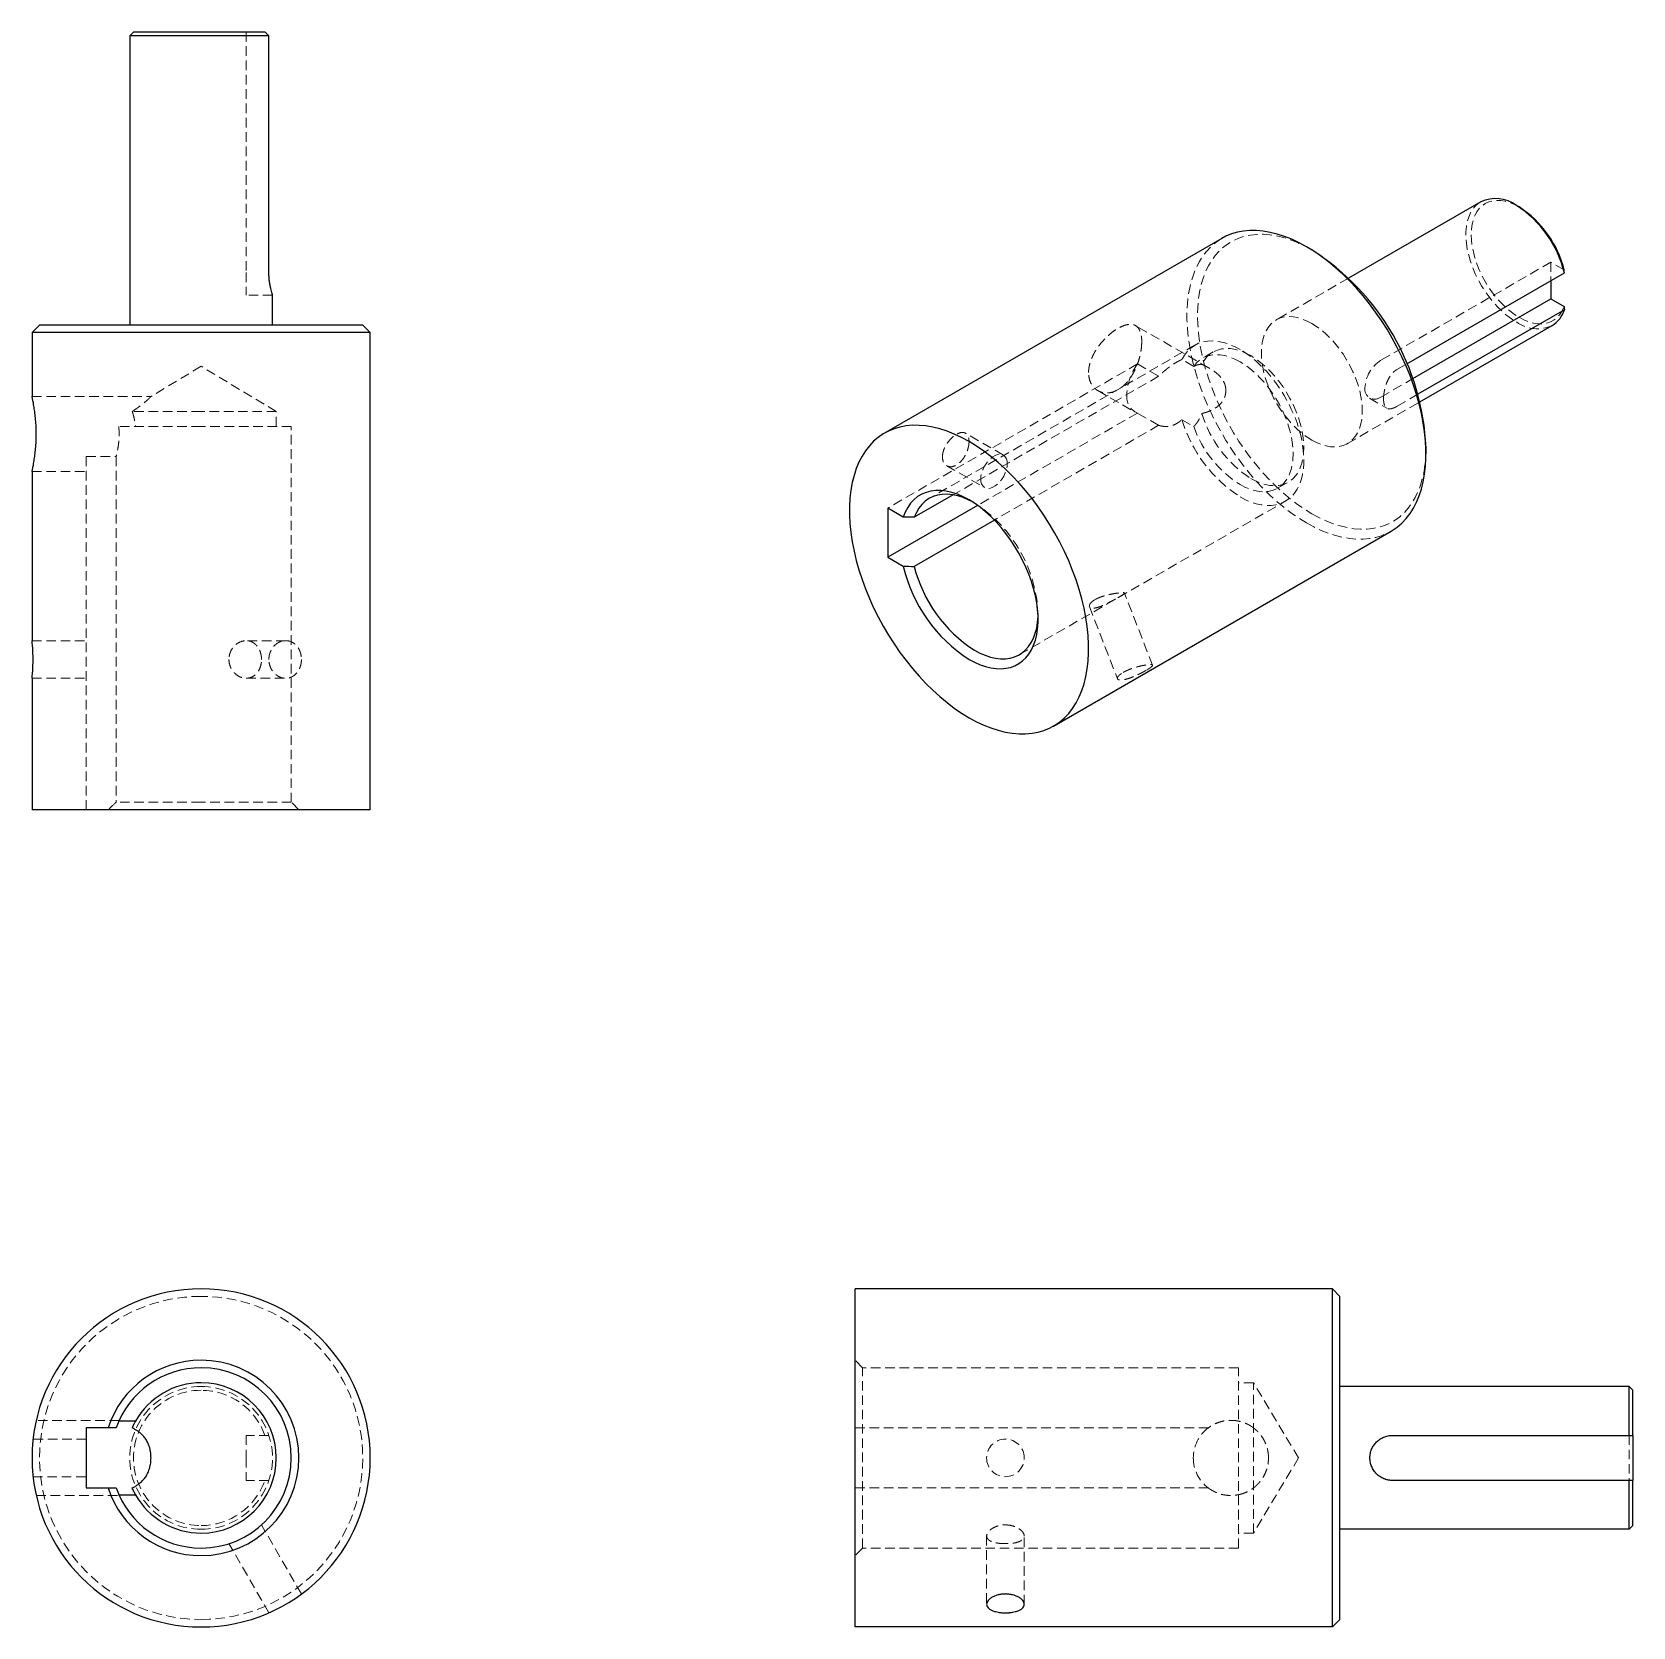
# Model space of a CAD drawing. Header units: millimetres. Extents: x 314 to 527, y 191 to 403.
import ezdxf

# ---------------------------------------------------------------- set-up
doc = ezdxf.new("R2010")
doc.units = ezdxf.units.MM
doc.linetypes.add('HIDDEN', pattern=[1.905, 1.27, -0.635])

msp = doc.modelspace()

# ---------------------------------------------------------------- linework, layer by layer
at = {"color": 7, "linetype": 'Continuous', "lineweight": 25}
for p, q in [((327.12, 403.13), (326.62, 402.63)), ((326.62, 402.63), (326.62, 364.13)), ((336.12, 402.63), (326.62, 402.63)), ((336.12, 403.13), (327.12, 403.13)), ((344.6, 403.13), (336.12, 403.13)), ((345.13, 402.63), (336.12, 402.63)), ((345.13, 371.13), (345.13, 402.63)), ((506.37, 380.53), (488.79, 370.38)), ((511.48, 379.85), (511.12, 380.06)), ((471.94, 375.66), (427.04, 349.74)), ((483.9, 374.14), (483.19, 374.55)), ((496.56, 358.99), (517.5, 371.07)), ((515.72, 370.04), (515.72, 367.61)), ((345.62, 364.13), (345.62, 368.13)), ((497.35, 357), (515.72, 367.61)), ((515.72, 367.61), (517.48, 366.59)), ((517.5, 366.17), (498.02, 354.93)), ((314.62, 364.13), (313.62, 363.13)), ((313.62, 363.13), (313.62, 354.63)), ((336.12, 363.13), (313.62, 363.13)), ((336.12, 364.13), (314.62, 364.13)), ((357.62, 364.13), (336.12, 364.13)), ((358.62, 363.13), (336.12, 363.13)), ((358.62, 363.13), (357.62, 364.13)), ((358.62, 299.63), (358.62, 363.13)), ((498.29, 353.92), (515.87, 364.07)), ((499.1, 346.99), (499.1, 347.81)), ((313.62, 344.63), (313.62, 322.13)), ((436.17, 341.53), (431, 338.55)), ((439.42, 340.13), (427.47, 333.23)), ((427.47, 339.77), (427.47, 333.23)), ((429.54, 338.57), (427.47, 339.77)), ((441.67, 338.18), (431, 332.02)), ((449.54, 310.77), (494.44, 336.69)), ((427.47, 333.23), (429.54, 332.04)), ((313.62, 317.13), (313.62, 299.63)), ((336.12, 299.63), (313.62, 299.63)), ((358.62, 299.63), (336.12, 299.63)), ((423.13, 190.87), (423.13, 235.87)), ((486.63, 235.87), (423.13, 235.87)), ((486.63, 190.87), (486.63, 235.87)), ((487.63, 234.87), (486.63, 235.87)), ((487.63, 191.87), (487.63, 234.87)), ((526.13, 222.87), (487.63, 222.87)), ((526.13, 216.37), (526.13, 222.87)), ((526.63, 222.37), (526.13, 222.87)), ((526.63, 216.37), (526.63, 222.37)), ((320.82, 217.37), (320.82, 209.37)), ((323.75, 217.37), (320.82, 217.37)), ((325.16, 218.27), (325.21, 218.36)), ((327.4, 218.27), (325.16, 218.27)), ((494.63, 216.37), (526.13, 216.37)), ((526.63, 216.37), (526.63, 210.37)), ((320.82, 209.37), (323.75, 209.37)), ((526.13, 210.37), (494.63, 210.37)), ((526.13, 203.87), (526.13, 210.37)), ((526.63, 204.37), (526.63, 210.37)), ((325.16, 208.47), (327.4, 208.47)), ((325.21, 208.38), (325.16, 208.47)), ((526.13, 203.87), (487.63, 203.87)), ((526.63, 204.37), (526.13, 203.87)), ((487.63, 191.87), (486.63, 190.87)), ((486.63, 190.87), (423.13, 190.87))]:
    msp.add_line(p, q, dxfattribs=at)
at = {"color": 7, "linetype": 'HIDDEN', "lineweight": 18}
for p, q in [((342.12, 403.13), (342.12, 371.13)), ((342.12, 371.13), (342.12, 368.13)), ((515.72, 372.5), (493.09, 359.44)), ((515.72, 372.5), (515.72, 370.04)), ((517.48, 371.49), (515.72, 372.5)), ((488.79, 370.38), (479.15, 364.81)), ((345.62, 368.13), (342.12, 368.13)), ((470.2, 358.43), (460.43, 364.07)), ((468.35, 361.47), (433, 341.06)), ((470.77, 360.55), (469.35, 359.73)), ((336.12, 358.64), (329.45, 354.63)), ((346.12, 352.63), (336.12, 358.64)), ((460.7, 358.95), (427.47, 339.77)), ((460.7, 358.95), (463.52, 357.32)), ((468.19, 358.63), (466.61, 359.55)), ((495.22, 358.21), (496.56, 358.99)), ((463.52, 357.32), (436.17, 341.53)), ((493.09, 354.54), (497.35, 357)), ((313.62, 354.63), (329.45, 354.63)), ((455.43, 355.41), (460.33, 352.58)), ((488.65, 348.36), (498.29, 353.92)), ((491.59, 354.39), (493.9, 353.06)), ((498.02, 354.93), (495.22, 353.31)), ((336.12, 352.63), (326.95, 352.63)), ((346.12, 352.63), (336.12, 352.63)), ((346.12, 350.63), (346.12, 352.63)), ((460.7, 352.42), (439.42, 340.13)), ((463.52, 350.79), (460.7, 352.42)), ((466.61, 351.54), (468.19, 350.63)), ((336.12, 350.63), (325.16, 350.63)), ((348.12, 350.63), (336.12, 350.63)), ((348.12, 300.63), (348.12, 350.63)), ((442.86, 346.83), (437.82, 349.74)), ((463.52, 350.79), (441.67, 338.18)), ((320.82, 346.63), (324.8, 346.63)), ((320.82, 346.63), (320.82, 299.63)), ((324.8, 346.63), (324.8, 300.63)), ((435.32, 345.41), (440.36, 342.5)), ((313.62, 344.63), (320.82, 344.63)), ((479.35, 342.41), (480.77, 343.23)), ((439, 340.46), (438.29, 340.87)), ((439, 340.46), (438.65, 340.65)), ((445, 320.27), (480.35, 340.68)), ((462.7, 318.86), (458.97, 328.47)), ((454.31, 326.66), (458.04, 317.06)), ((447.48, 324.95), (447.48, 325.76)), ((313.62, 322.13), (320.82, 322.13)), ((347.37, 322.13), (342.12, 322.13)), ((313.62, 317.13), (320.82, 317.13)), ((342.12, 317.13), (347.37, 317.13)), ((336.12, 300.63), (324.8, 300.63)), ((348.12, 300.63), (336.12, 300.63)), ((349.12, 299.63), (348.12, 300.63)), ((424.13, 225.37), (423.13, 226.37)), ((424.13, 201.37), (424.13, 225.37)), ((474.13, 225.37), (424.13, 225.37)), ((474.13, 201.37), (474.13, 225.37)), ((476.13, 223.37), (474.13, 223.37)), ((476.13, 203.37), (476.13, 223.37)), ((482.14, 213.37), (476.13, 223.37)), ((325.21, 218.37), (314.18, 218.37)), ((470.13, 217.37), (424.13, 217.37)), ((470.1, 217.34), (470.15, 217.38)), ((476.1, 217.39), (476.18, 217.33)), ((320.82, 215.87), (313.76, 215.87)), ((345.13, 216.37), (342.12, 216.37)), ((342.12, 216.37), (342.12, 213.37)), ((526.13, 216.37), (526.13, 210.37)), ((342.12, 213.37), (342.12, 210.37)), ((482.14, 213.37), (476.13, 203.37)), ((313.76, 210.87), (320.82, 210.87)), ((345.13, 210.37), (342.12, 210.37)), ((470.13, 209.37), (424.13, 209.37)), ((470.17, 209.35), (470.11, 209.39)), ((476.25, 209.46), (476.11, 209.36)), ((314.18, 208.37), (325.21, 208.37)), ((474.36, 208.55), (474.11, 208.47)), ((349.46, 195.26), (344.15, 204.46)), ((440.63, 202.98), (440.63, 193.88)), ((445.63, 193.88), (445.63, 202.98)), ((476.13, 203.37), (474.13, 203.37)), ((345.13, 192.76), (339.82, 201.96)), ((424.13, 201.37), (423.13, 200.37)), ((474.13, 201.37), (424.13, 201.37))]:
    msp.add_line(p, q, dxfattribs=at)
at = {"color": 7, "linetype": 'HIDDEN', "lineweight": 18, "flags": 128}
for points in [[(506.37, 380.53), (506.04, 380.31), (505.65, 379.96), (505.3, 379.54), (505.01, 379.05), (504.77, 378.5), (504.59, 377.9), (504.47, 377.24), (504.41, 376.54), (504.41, 375.8), (504.47, 375.03), (504.59, 374.24), (504.77, 373.43), (505.01, 372.6), (505.3, 371.78), (505.65, 370.96), (506.04, 370.15), (506.49, 369.36), (506.97, 368.6), (507.49, 367.87), (508.04, 367.18), (508.62, 366.54), (509.23, 365.95), (509.85, 365.42), (510.48, 364.95), (511.12, 364.54)], [(511.48, 379.85), (510.85, 380.18), (510.23, 380.43), (509.63, 380.6), (509.04, 380.7), (508.48, 380.72), (507.94, 380.66), (507.44, 380.52), (506.98, 380.3), (506.56, 380.01), (506.18, 379.64), (505.86, 379.21), (505.6, 378.71), (505.39, 378.15), (505.23, 377.54), (505.14, 376.88), (505.11, 376.18), (505.14, 375.44), (505.23, 374.67), (505.39, 373.89), (505.6, 373.09), (505.86, 372.28), (506.18, 371.48), (506.56, 370.68), (506.98, 369.91), (507.44, 369.15), (507.94, 368.43), (508.48, 367.75), (509.04, 367.12), (509.63, 366.54), (510.23, 366.01), (510.85, 365.55), (511.48, 365.16)], [(471.94, 375.66), (471.77, 375.56), (471.11, 375.1), (470.49, 374.58), (469.93, 373.98), (469.41, 373.32), (468.95, 372.59), (468.54, 371.8), (468.19, 370.94), (467.89, 370.04), (467.65, 369.08), (467.47, 368.07), (467.35, 367.02), (467.29, 365.92), (467.29, 364.79), (467.35, 363.63), (467.47, 362.43), (467.65, 361.22), (467.89, 359.98), (468.19, 358.73), (468.54, 357.47), (468.95, 356.21), (469.41, 354.94), (469.93, 353.68), (470.49, 352.43), (471.11, 351.2), (471.77, 349.98), (472.47, 348.79), (473.22, 347.62), (474, 346.49), (474.82, 345.39), (475.66, 344.33), (476.54, 343.32), (477.44, 342.36), (478.37, 341.45), (479.31, 340.6), (480.27, 339.8), (481.24, 339.07), (482.21, 338.4), (483.19, 337.8)], [(483.9, 374.14), (482.94, 374.66), (481.99, 375.1), (481.05, 375.47), (480.12, 375.77), (479.2, 375.99), (478.3, 376.14), (477.42, 376.21), (476.57, 376.2), (475.75, 376.11), (474.96, 375.95), (474.21, 375.71), (473.49, 375.39), (472.82, 375), (472.18, 374.54), (471.6, 374), (471.06, 373.4), (470.58, 372.73), (470.14, 372), (469.76, 371.21), (469.44, 370.36), (469.17, 369.45), (468.96, 368.49), (468.82, 367.49), (468.73, 366.45), (468.7, 365.36), (468.73, 364.24), (468.82, 363.09), (468.96, 361.92), (469.17, 360.72), (469.44, 359.51), (469.76, 358.28), (470.14, 357.05), (470.58, 355.82), (471.06, 354.59), (471.6, 353.37), (472.18, 352.16), (472.82, 350.96), (473.49, 349.79), (474.21, 348.65), (474.96, 347.54), (475.75, 346.46), (476.57, 345.43), (477.42, 344.44), (478.3, 343.49), (479.2, 342.6), (480.12, 341.76), (481.05, 340.98), (481.99, 340.27), (482.94, 339.61), (483.9, 339.03)], [(511.48, 365.16), (512.13, 364.82), (512.77, 364.56), (513.4, 364.39), (514.01, 364.3), (514.6, 364.3), (515.15, 364.38), (515.66, 364.55), (516.13, 364.81), (516.55, 365.14), (516.92, 365.55), (517.23, 366.04), (517.48, 366.59)], [(483.9, 364.34), (483.26, 364.67), (482.63, 364.93), (482.01, 365.12), (481.4, 365.23), (480.82, 365.26), (480.27, 365.21), (479.75, 365.08), (479.26, 364.87), (478.82, 364.59), (478.43, 364.24), (478.08, 363.82), (477.79, 363.33), (477.55, 362.79), (477.37, 362.18), (477.25, 361.53), (477.19, 360.83), (477.19, 360.09), (477.25, 359.32), (477.37, 358.52), (477.55, 357.71), (477.79, 356.89), (478.08, 356.06), (478.43, 355.24), (478.82, 354.43), (479.26, 353.65), (479.75, 352.88), (480.27, 352.15), (480.82, 351.47), (481.4, 350.82), (482.01, 350.23), (482.63, 349.7), (483.26, 349.23), (483.9, 348.83)], [(483.9, 348.83), (484.54, 348.49), (485.17, 348.23), (485.79, 348.05), (486.39, 347.94), (486.98, 347.91), (487.53, 347.96), (488.05, 348.09), (488.53, 348.29), (488.97, 348.57), (489.37, 348.93), (489.72, 349.35), (490.01, 349.83), (490.25, 350.38), (490.43, 350.99), (490.55, 351.64), (490.61, 352.34), (490.61, 353.08), (490.55, 353.85), (490.43, 354.64), (490.25, 355.46), (490.01, 356.28), (489.72, 357.1), (489.37, 357.92), (488.97, 358.73), (488.53, 359.52), (488.05, 360.28), (487.53, 361.01), (486.98, 361.7), (486.39, 362.34), (485.79, 362.93), (485.17, 363.47), (484.54, 363.94), (483.9, 364.34)], [(474.35, 360.87), (473.6, 361.27), (472.86, 361.58), (472.13, 361.81), (471.41, 361.96), (470.72, 362.03), (470.06, 362), (469.43, 361.9), (468.83, 361.7), (468.29, 361.43), (467.79, 361.07), (467.34, 360.64), (466.94, 360.13), (466.61, 359.55)], [(474.35, 359.24), (473.67, 359.59), (473, 359.87), (472.34, 360.06), (471.7, 360.17), (471.08, 360.2), (470.49, 360.14), (469.94, 360), (469.43, 359.78), (468.96, 359.47), (468.55, 359.09), (468.19, 358.63)], [(475.77, 360.06), (475.08, 360.41), (474.41, 360.69), (473.75, 360.88), (473.1, 360.99), (472.48, 361.02), (471.89, 360.96), (471.34, 360.81), (470.83, 360.59), (470.36, 360.28), (469.95, 359.89), (469.59, 359.43), (469.29, 358.9)], [(474.35, 341.27), (475.07, 340.89), (475.79, 340.59), (476.49, 340.36), (477.18, 340.2), (477.85, 340.13), (478.49, 340.13), (479.1, 340.21), (479.68, 340.37), (480.22, 340.61), (480.72, 340.92), (481.17, 341.31), (481.58, 341.76), (481.93, 342.29), (482.23, 342.87), (482.47, 343.52), (482.65, 344.22), (482.77, 344.97), (482.83, 345.76), (482.83, 346.6), (482.77, 347.46), (482.65, 348.35), (482.47, 349.26), (482.23, 350.18), (481.93, 351.11), (481.58, 352.04), (481.17, 352.96), (480.72, 353.87), (480.22, 354.76), (479.68, 355.62), (479.1, 356.45), (478.49, 357.24), (477.85, 357.98), (477.18, 358.68), (476.49, 359.32), (475.79, 359.9), (475.07, 360.42), (474.35, 360.87)], [(475.77, 343.72), (476.42, 343.38), (477.07, 343.11), (477.7, 342.92), (478.32, 342.8), (478.92, 342.76), (479.49, 342.8), (480.03, 342.91), (480.53, 343.11), (480.99, 343.37), (481.41, 343.71), (481.78, 344.12), (482.1, 344.6), (482.36, 345.13), (482.57, 345.73), (482.72, 346.38), (482.81, 347.07), (482.84, 347.81), (482.81, 348.58), (482.72, 349.38), (482.57, 350.2), (482.36, 351.03), (482.1, 351.88), (481.78, 352.72), (481.41, 353.55), (480.99, 354.37), (480.53, 355.17), (480.03, 355.95), (479.49, 356.68), (478.92, 357.38), (478.32, 358.03), (477.7, 358.63), (477.07, 359.17), (476.42, 359.64), (475.77, 360.06)], [(474.35, 342.91), (475, 342.57), (475.65, 342.3), (476.29, 342.1), (476.91, 341.98), (477.5, 341.94), (478.07, 341.98), (478.61, 342.1), (479.12, 342.29), (479.58, 342.56), (479.99, 342.89), (480.36, 343.3), (480.68, 343.78), (480.95, 344.32), (481.15, 344.91), (481.3, 345.56), (481.39, 346.26), (481.42, 346.99), (481.39, 347.76), (481.3, 348.56), (481.15, 349.38), (480.95, 350.22), (480.68, 351.06), (480.36, 351.9), (479.99, 352.74), (479.58, 353.56), (479.12, 354.36), (478.61, 355.13), (478.07, 355.87), (477.5, 356.56), (476.91, 357.21), (476.29, 357.81), (475.65, 358.35), (475, 358.83), (474.35, 359.24)], [(483.9, 339.03), (484.85, 338.51), (485.8, 338.07), (486.75, 337.69), (487.68, 337.4), (488.6, 337.18), (489.49, 337.03), (490.37, 336.96), (491.22, 336.97), (492.04, 337.06), (492.83, 337.22), (493.59, 337.46), (494.3, 337.78), (494.98, 338.17), (495.61, 338.63), (496.2, 339.16), (496.73, 339.77), (497.22, 340.44), (497.65, 341.17), (498.03, 341.96), (498.36, 342.81), (498.62, 343.72), (498.83, 344.67), (498.98, 345.68), (499.07, 346.72), (499.1, 347.81)], [(443.38, 345.68), (443.35, 346.04), (443.26, 346.35), (443.12, 346.61), (442.92, 346.79), (442.68, 346.91), (442.4, 346.95), (442.1, 346.91), (441.78, 346.79), (441.45, 346.6), (441.13, 346.35), (440.83, 346.04), (440.55, 345.68), (440.31, 345.29), (440.11, 344.87), (439.96, 344.45), (439.88, 344.04), (439.85, 343.64)], [(439.85, 343.64), (439.88, 343.29), (439.96, 342.98), (440.11, 342.72), (440.31, 342.54), (440.55, 342.42), (440.83, 342.38), (441.13, 342.42), (441.45, 342.54), (441.78, 342.73), (442.1, 342.98), (442.4, 343.29), (442.68, 343.65), (442.92, 344.04), (443.12, 344.46), (443.26, 344.88), (443.35, 345.29), (443.38, 345.68)], [(483.19, 337.8), (484.17, 337.27), (485.15, 336.81), (486.11, 336.43), (487.07, 336.12), (488.01, 335.88), (488.94, 335.73), (489.84, 335.65), (490.72, 335.64), (491.57, 335.72), (492.38, 335.87), (493.17, 336.1), (493.91, 336.41), (494.44, 336.69)]]:
    msp.add_lwpolyline(points, dxfattribs=at)
at = {"color": 7, "linetype": 'Continuous', "lineweight": 25, "flags": 128}
for points in [[(483.19, 374.55), (482.21, 375.08), (481.24, 375.54), (480.27, 375.92), (479.31, 376.23), (478.37, 376.47), (477.44, 376.63), (476.54, 376.71), (475.66, 376.71), (474.82, 376.63), (474, 376.48), (473.22, 376.25), (472.47, 375.94), (471.94, 375.66)], [(494.44, 336.69), (494.61, 336.79), (495.27, 337.25), (495.89, 337.77), (496.45, 338.37), (496.97, 339.04), (497.43, 339.76), (497.84, 340.56), (498.2, 341.41), (498.49, 342.31), (498.73, 343.27), (498.91, 344.28), (499.03, 345.34), (499.09, 346.43), (499.09, 347.56), (499.03, 348.73), (498.91, 349.92), (498.73, 351.13), (498.49, 352.37), (498.2, 353.62), (497.84, 354.88), (497.43, 356.14), (496.97, 357.41), (496.45, 358.67), (495.89, 359.92), (495.27, 361.15), (494.61, 362.37), (493.91, 363.57), (493.17, 364.73), (492.38, 365.86), (491.57, 366.96), (490.72, 368.02), (489.84, 369.03), (488.94, 369.99), (488.01, 370.9), (487.07, 371.75), (486.11, 372.55), (485.15, 373.28), (484.17, 373.95), (483.19, 374.55)], [(438.29, 348.63), (437.31, 349.16), (436.33, 349.62), (435.37, 350), (434.41, 350.31), (433.47, 350.55), (432.54, 350.7), (431.64, 350.78), (430.76, 350.79), (429.91, 350.71), (429.1, 350.56), (428.32, 350.33), (427.57, 350.02), (426.87, 349.64), (426.21, 349.18), (425.59, 348.66), (425.03, 348.06), (424.51, 347.4), (424.05, 346.67), (423.64, 345.87), (423.28, 345.02), (422.99, 344.12), (422.75, 343.16), (422.57, 342.15), (422.45, 341.1), (422.39, 340), (422.39, 338.87), (422.45, 337.71), (422.57, 336.51), (422.75, 335.3), (422.99, 334.06), (423.28, 332.81), (423.64, 331.55), (424.05, 330.29), (424.51, 329.02), (425.03, 327.76), (425.59, 326.51), (426.21, 325.28), (426.87, 324.06), (427.57, 322.87), (428.32, 321.7), (429.1, 320.57), (429.91, 319.47), (430.76, 318.41), (431.64, 317.4), (432.54, 316.44), (433.47, 315.53), (434.41, 314.68), (435.37, 313.88), (436.33, 313.15), (437.31, 312.48), (438.29, 311.88)], [(438.29, 311.88), (439.27, 311.35), (440.24, 310.89), (441.21, 310.51), (442.17, 310.2), (443.11, 309.96), (444.04, 309.81), (444.94, 309.73), (445.82, 309.72), (446.67, 309.8), (447.48, 309.95), (448.26, 310.18), (449.01, 310.49), (449.71, 310.87), (450.37, 311.33), (450.99, 311.85), (451.55, 312.45), (452.07, 313.11), (452.53, 313.84), (452.94, 314.64), (453.3, 315.49), (453.59, 316.39), (453.83, 317.35), (454.01, 318.36), (454.13, 319.41), (454.19, 320.51), (454.19, 321.64), (454.13, 322.8), (454.01, 324), (453.83, 325.21), (453.59, 326.45), (453.3, 327.7), (452.94, 328.96), (452.53, 330.22), (452.07, 331.49), (451.55, 332.75), (450.99, 334), (450.37, 335.23), (449.71, 336.45), (449.01, 337.64), (448.26, 338.81), (447.48, 339.94), (446.67, 341.04), (445.82, 342.1), (444.94, 343.11), (444.04, 344.07), (443.11, 344.98), (442.17, 345.83), (441.21, 346.63), (440.24, 347.36), (439.27, 348.03), (438.29, 348.63)], [(438.29, 340.87), (437.52, 341.28), (436.75, 341.61), (436, 341.86), (435.26, 342.03), (434.55, 342.11), (433.86, 342.11), (433.2, 342.03), (432.57, 341.87), (431.99, 341.62), (431.45, 341.3), (430.96, 340.89), (430.52, 340.42), (430.14, 339.87), (429.81, 339.25), (429.54, 338.57)], [(438.65, 340.65), (438.25, 340.85), (437.51, 341.17), (436.78, 341.4), (436.07, 341.55), (435.39, 341.61), (434.73, 341.6), (434.1, 341.49), (433.51, 341.3), (432.96, 341.03), (432.46, 340.68), (432.01, 340.26), (431.61, 339.76), (431.28, 339.18), (431, 338.55)], [(438.29, 319.64), (439.03, 319.25), (439.76, 318.93), (440.49, 318.68), (441.2, 318.51), (441.89, 318.41), (442.56, 318.39), (443.2, 318.45), (443.81, 318.58), (444.39, 318.79), (444.92, 319.07), (445.41, 319.43), (445.85, 319.86), (446.25, 320.35), (446.59, 320.91), (446.88, 321.53), (447.12, 322.2), (447.3, 322.93), (447.41, 323.71), (447.47, 324.53), (447.47, 325.38), (447.41, 326.27), (447.3, 327.18), (447.12, 328.11), (446.88, 329.06), (446.59, 330.01), (446.25, 330.97), (445.85, 331.92), (445.41, 332.86), (444.92, 333.78), (444.39, 334.68), (443.81, 335.55), (443.2, 336.39), (442.56, 337.19), (441.89, 337.94), (441.2, 338.64), (440.49, 339.29), (439.76, 339.88), (439.03, 340.41), (438.29, 340.87)], [(439, 320.86), (439.72, 320.48), (440.43, 320.18), (441.13, 319.95), (441.82, 319.79), (442.49, 319.72), (443.13, 319.72), (443.75, 319.8), (444.33, 319.96), (444.87, 320.2), (445.37, 320.51), (445.82, 320.9), (446.22, 321.35), (446.57, 321.88), (446.87, 322.46), (447.11, 323.11), (447.29, 323.81), (447.41, 324.56), (447.47, 325.35), (447.47, 325.37)]]:
    msp.add_lwpolyline(points, dxfattribs=at)
at = {"color": 7, "linetype": 'Continuous', "lineweight": 25}
for centre, radius, start, end in [((508.35, 376.28), 4.68, 53.7088, 114.9807), ((503.09, 367.6), 14.82, 13.5225, 57.1676), ((503.83, 368.03), 14.08, 14.2145, 57.1004), ((466.14, 346.33), 32.99, 2.5633, 57.4367), ((513.89, 367.29), 3.78, 301.6997, 342.819), ((449.25, 336.65), 20.24, 193.1834, 237.22), ((449.14, 336.59), 18.71, 194.1458, 237.1691), ((336.12, 213.37), 22.5, 90, 270), ((336.12, 213.37), 22.5, 270, 90), ((336.12, 213.37), 13, 90, 162.0798), ((336.12, 213.37), 13, 270, 90), ((336.12, 213.37), 12, 90, 160.5288), ((336.12, 213.37), 12, 270, 90), ((336.12, 213.37), 10, 90, 150.6661), ((336.12, 213.37), 10, 270, 90), ((336.12, 213.37), 13, 197.9202, 270), ((336.12, 213.37), 12, 199.4712, 270), ((336.12, 213.37), 10, 209.3339, 270)]:
    msp.add_arc(centre, radius, start, end, dxfattribs=at)
at = {"color": 7, "linetype": 'HIDDEN', "lineweight": 18}
for centre, radius, start, end in [((513.89, 368.31), 4.68, 233.6519, 295.0377), ((466.78, 354.56), 7.5, 144.149, 177.6386), ((495.56, 355.57), 4.59, 122.4764, 177.5236), ((492.27, 355.57), 1.31, 171.3147, 308.6746), ((461.58, 354.56), 2.31, 172.3261, 247.6685), ((484.41, 356.92), 18.59, 196.7885, 237.2615), ((484.2, 356.8), 15.56, 196.568, 237.1749), ((482.53, 355.75), 15.23, 199.6585, 237.5284), ((429.19, 325.02), 18.29, 1.0775, 57.5714), ((336.12, 213.37), 21.5, 90, 270), ((336.12, 213.37), 21.5, 270, 90), ((336.12, 213.37), 9.5, 90, 270), ((336.12, 213.37), 9, 90, 270), ((336.12, 213.37), 9.5, 270, 90), ((336.12, 213.37), 9, 19.4712, 90), ((473.13, 213.37), 5, 126.8699, 180), ((443.13, 213.37), 2.5, 0, 180), ((443.13, 213.37), 2.5, 180, 0), ((473.13, 213.37), 5, 180, 233.1301), ((336.12, 213.37), 9, 270, 340.5288)]:
    msp.add_arc(centre, radius, start, end, dxfattribs=at)
at = {"color": 7, "linetype": 'Continuous', "lineweight": 25}
for points in [[(345.13, 402.63), (344.96, 402.8), (344.78, 402.96), (344.6, 403.13)], [(517.5, 371.07), (517.49, 371.21), (517.48, 371.35), (517.48, 371.49)], [(517.48, 366.59), (517.48, 366.45), (517.49, 366.31), (517.5, 366.17)], [(431, 338.55), (430.51, 338.56), (430.03, 338.56), (429.54, 338.57)], [(429.54, 332.04), (430.03, 332.03), (430.51, 332.02), (431, 332.02)], [(324.8, 217.37), (324.45, 217.37), (324.1, 217.37), (323.75, 217.37)], [(526.13, 216.37), (526.3, 216.37), (526.47, 216.37), (526.63, 216.37)], [(323.75, 209.37), (324.1, 209.37), (324.45, 209.37), (324.8, 209.37)], [(526.63, 210.37), (526.47, 210.37), (526.3, 210.37), (526.13, 210.37)]]:
    msp.add_open_spline(points, degree=3, dxfattribs=at)
for points, knots in [([(345.62, 368.13), (345.62, 368.13), (345.62, 368.13), (345.61, 368.14), (345.61, 368.16), (345.6, 368.2), (345.58, 368.26), (345.54, 368.39), (345.47, 368.62), (345.38, 369), (345.28, 369.45), (345.21, 369.88), (345.17, 370.25), (345.15, 370.54), (345.13, 370.83), (345.13, 371.03), (345.13, 371.13)], [0, 0, 0, 0, 0.03134, 0.062624, 0.093929, 0.125332, 0.187616, 0.25009, 0.375021, 0.500091, 0.624541, 0.749656, 0.812044, 0.874128, 0.937099, 1, 1, 1, 1]), ([(313.62, 344.63), (313.62, 344.63), (313.62, 344.63), (313.62, 344.65), (313.63, 344.67), (313.63, 344.7), (313.64, 344.74), (313.65, 344.79), (313.67, 344.86), (313.68, 344.93), (313.71, 345.04), (313.74, 345.21), (313.79, 345.45), (313.84, 345.74), (313.91, 346.18), (314.01, 346.83), (314.1, 347.71), (314.17, 348.65), (314.19, 349.63), (314.17, 350.6), (314.1, 351.55), (314.01, 352.43), (313.91, 353.08), (313.84, 353.51), (313.79, 353.81), (313.74, 354.05), (313.7, 354.24), (313.67, 354.39), (313.65, 354.5), (313.63, 354.58), (313.62, 354.62), (313.62, 354.63), (313.62, 354.63)], [0, 0, 0, 0, 0.01322, 0.026604, 0.040155, 0.053872, 0.067757, 0.081812, 0.096037, 0.110432, 0.125, 0.154825, 0.187662, 0.214047, 0.25001, 0.312618, 0.374908, 0.439226, 0.499878, 0.560512, 0.624797, 0.687097, 0.749654, 0.785778, 0.812192, 0.844891, 0.874597, 0.900786, 0.926415, 0.951489, 0.976015, 1, 1, 1, 1]), ([(313.62, 317.13), (313.62, 317.13), (313.62, 317.13), (313.62, 317.15), (313.62, 317.17), (313.63, 317.21), (313.63, 317.26), (313.64, 317.35), (313.66, 317.52), (313.69, 317.85), (313.72, 318.25), (313.75, 318.83), (313.76, 319.63), (313.75, 320.42), (313.72, 321), (313.69, 321.41), (313.66, 321.74), (313.64, 321.93), (313.63, 322.03), (313.62, 322.09), (313.62, 322.12), (313.62, 322.13), (313.62, 322.13)], [0, 0, 0, 0, 0.019915, 0.040209, 0.060882, 0.081935, 0.10337, 0.125186, 0.177859, 0.250185, 0.322805, 0.375227, 0.499777, 0.624349, 0.676852, 0.749405, 0.821798, 0.874395, 0.907093, 0.938924, 0.969892, 1, 1, 1, 1]), ([(326.95, 217.37), (326.97, 217.41), (327.01, 217.49), (327.06, 217.6), (327.1, 217.7), (327.14, 217.78), (327.18, 217.86), (327.23, 217.96), (327.29, 218.07), (327.36, 218.19), (327.39, 218.24), (327.4, 218.27)], [0, 0, 0, 0, 0.094926, 0.185104, 0.270537, 0.35123, 0.427187, 0.498417, 0.673897, 0.841035, 1, 1, 1, 1]), ([(329.45, 213.37), (329.45, 213.44), (329.44, 213.57), (329.43, 213.76), (329.42, 213.96), (329.39, 214.15), (329.36, 214.34), (329.32, 214.52), (329.24, 214.86), (329.07, 215.32), (328.77, 215.86), (328.39, 216.34), (328.01, 216.7), (327.64, 216.97), (327.31, 217.18), (327.07, 217.31), (326.95, 217.37)], [0, 0, 0, 0, 0.036333, 0.072386, 0.108208, 0.143847, 0.179351, 0.214771, 0.250156, 0.37434, 0.500217, 0.621067, 0.749991, 0.828811, 0.912092, 1, 1, 1, 1]), ([(491.63, 213.37), (491.63, 213.42), (491.63, 213.52), (491.64, 213.67), (491.66, 213.81), (491.7, 214.01), (491.76, 214.25), (491.89, 214.62), (492.12, 215.05), (492.5, 215.5), (492.95, 215.88), (493.38, 216.11), (493.75, 216.24), (494.04, 216.32), (494.33, 216.36), (494.53, 216.37), (494.63, 216.37)], [0, 0, 0, 0, 0.03134, 0.062624, 0.093929, 0.125332, 0.187616, 0.25009, 0.375021, 0.500091, 0.624541, 0.749656, 0.812044, 0.874128, 0.937099, 1, 1, 1, 1]), ([(326.95, 209.37), (327.03, 209.41), (327.17, 209.48), (327.38, 209.6), (327.57, 209.73), (327.76, 209.86), (328.04, 210.07), (328.38, 210.39), (328.76, 210.87), (329.07, 211.41), (329.25, 211.92), (329.35, 212.35), (329.41, 212.68), (329.44, 213.02), (329.44, 213.25), (329.45, 213.37)], [0, 0, 0, 0, 0.052851, 0.104045, 0.153611, 0.201586, 0.248008, 0.377234, 0.49834, 0.624575, 0.749092, 0.811217, 0.873566, 0.936406, 1, 1, 1, 1]), ([(494.63, 210.37), (494.57, 210.37), (494.46, 210.37), (494.29, 210.39), (494.13, 210.41), (493.96, 210.44), (493.8, 210.49), (493.64, 210.54), (493.35, 210.65), (492.95, 210.86), (492.57, 211.17), (492.31, 211.46), (492.13, 211.7), (491.98, 211.95), (491.86, 212.22), (491.76, 212.49), (491.68, 212.78), (491.64, 213.07), (491.63, 213.27), (491.63, 213.37)], [0, 0, 0, 0, 0.035868, 0.071496, 0.107008, 0.14253, 0.178187, 0.214104, 0.250402, 0.374773, 0.500245, 0.562558, 0.625248, 0.687948, 0.750124, 0.813096, 0.87533, 0.937428, 1, 1, 1, 1]), ([(327.4, 208.47), (327.39, 208.49), (327.37, 208.52), (327.34, 208.57), (327.31, 208.64), (327.26, 208.72), (327.21, 208.82), (327.14, 208.96), (327.05, 209.14), (326.99, 209.29), (326.95, 209.37)], [0, 0, 0, 0, 0.093862, 0.190598, 0.290248, 0.392848, 0.49843, 0.646483, 0.813659, 1, 1, 1, 1]), ([(443.13, 195.26), (443.08, 195.25), (442.97, 195.25), (442.82, 195.24), (442.66, 195.23), (442.49, 195.21), (442.33, 195.18), (442.1, 195.13), (441.76, 195.02), (441.35, 194.84), (441.03, 194.61), (440.73, 194.29), (440.57, 193.88), (440.72, 193.5), (441.02, 193.23), (441.35, 193.05), (441.75, 192.92), (442.12, 192.84), (442.41, 192.8), (442.65, 192.77), (442.89, 192.76), (443.05, 192.76), (443.13, 192.76)], [0, 0, 0, 0, 0.019898, 0.040182, 0.060852, 0.081908, 0.103353, 0.125186, 0.177664, 0.250185, 0.322608, 0.375227, 0.499777, 0.624349, 0.677047, 0.749406, 0.821995, 0.874395, 0.907115, 0.938955, 0.969915, 1, 1, 1, 1]), ([(443.13, 192.76), (443.18, 192.76), (443.29, 192.76), (443.45, 192.76), (443.61, 192.77), (443.77, 192.79), (443.93, 192.81), (444.16, 192.84), (444.51, 192.92), (444.91, 193.05), (445.24, 193.23), (445.54, 193.5), (445.7, 193.88), (445.54, 194.29), (445.24, 194.61), (444.91, 194.84), (444.51, 195.02), (444.14, 195.13), (443.85, 195.19), (443.61, 195.23), (443.37, 195.25), (443.21, 195.25), (443.13, 195.26)], [0, 0, 0, 0, 0.019927, 0.04024, 0.060942, 0.082032, 0.103513, 0.125384, 0.177846, 0.250464, 0.322824, 0.375482, 0.499899, 0.624384, 0.677113, 0.749585, 0.822253, 0.874767, 0.907383, 0.939125, 0.969996, 1, 1, 1, 1])]:
    msp.add_open_spline(points, degree=3, knots=knots, dxfattribs=at)
at = {"color": 7, "linetype": 'HIDDEN', "lineweight": 18}
for points, knots in [([(454.2, 357.81), (454.2, 357.87), (454.2, 357.98), (454.21, 358.16), (454.23, 358.34), (454.26, 358.52), (454.3, 358.71), (454.34, 358.9), (454.39, 359.1), (454.46, 359.29), (454.55, 359.57), (454.7, 359.92), (454.9, 360.33), (455.14, 360.75), (455.5, 361.3), (456.03, 361.96), (456.72, 362.66), (457.43, 363.26), (458.14, 363.72), (458.81, 364.05), (459.44, 364.23), (459.99, 364.25), (460.38, 364.12), (460.64, 363.93), (460.81, 363.74), (460.94, 363.53), (461.06, 363.28), (461.14, 363.03), (461.2, 362.77), (461.24, 362.49), (461.27, 362.2), (461.27, 361.99), (461.27, 361.89)], [0, 0, 0, 0, 0.01322, 0.026604, 0.040155, 0.053872, 0.067757, 0.081812, 0.096037, 0.110432, 0.125, 0.154825, 0.187662, 0.214047, 0.25001, 0.312618, 0.374908, 0.439226, 0.499878, 0.560512, 0.624797, 0.687097, 0.749654, 0.785778, 0.812192, 0.844891, 0.874597, 0.900786, 0.926415, 0.951489, 0.976015, 1, 1, 1, 1]), ([(461.27, 361.89), (461.26, 361.62), (461.25, 361.26), (461.18, 360.77), (461.13, 360.45), (461.05, 360.1), (460.95, 359.68), (460.81, 359.24), (460.64, 358.77), (460.45, 358.32), (460.24, 357.9), (460.05, 357.55), (459.86, 357.24), (459.65, 356.95), (459.31, 356.51), (458.88, 356.05), (458.49, 355.79), (458.34, 355.69)], [0, 0, 0, 0, 0.126422, 0.170198, 0.214774, 0.260156, 0.321893, 0.389839, 0.444934, 0.520214, 0.583154, 0.631422, 0.678215, 0.731321, 0.780139, 0.913699, 1, 1, 1, 1]), ([(466.61, 359.55), (466.56, 359.52), (466.47, 359.48), (466.33, 359.42), (466.19, 359.34), (466.04, 359.26), (465.82, 359.14), (465.51, 358.95), (465.11, 358.68), (464.71, 358.38), (464.36, 358.09), (464.05, 357.83), (463.79, 357.59), (463.62, 357.42), (463.52, 357.32)], [0, 0, 0, 0, 0.050679, 0.100977, 0.150911, 0.200499, 0.249759, 0.373606, 0.500233, 0.621004, 0.7502, 0.824917, 0.908179, 1, 1, 1, 1]), ([(469.29, 358.9), (469.26, 358.9), (469.21, 358.91), (469.12, 358.91), (469.04, 358.9), (468.96, 358.89), (468.89, 358.88), (468.77, 358.85), (468.61, 358.81), (468.41, 358.73), (468.26, 358.66), (468.19, 358.63)], [0, 0, 0, 0, 0.094926, 0.185104, 0.270537, 0.35123, 0.427187, 0.498417, 0.673897, 0.841035, 1, 1, 1, 1]), ([(472.46, 355.43), (472.46, 355.48), (472.46, 355.59), (472.44, 355.75), (472.42, 355.91), (472.38, 356.06), (472.34, 356.22), (472.28, 356.37), (472.16, 356.64), (471.93, 357.02), (471.52, 357.48), (471.03, 357.89), (470.55, 358.22), (470.11, 358.48), (469.71, 358.7), (469.43, 358.83), (469.29, 358.9)], [0, 0, 0, 0, 0.036333, 0.072386, 0.108208, 0.143847, 0.179351, 0.214771, 0.250156, 0.37434, 0.500217, 0.621067, 0.749991, 0.828811, 0.912092, 1, 1, 1, 1]), ([(493.44, 354.34), (493.44, 354.38), (493.44, 354.46), (493.45, 354.59), (493.46, 354.72), (493.48, 354.9), (493.51, 355.12), (493.57, 355.49), (493.69, 355.97), (493.89, 356.53), (494.14, 357.06), (494.4, 357.46), (494.63, 357.73), (494.82, 357.92), (495.01, 358.08), (495.15, 358.17), (495.22, 358.21)], [0, 0, 0, 0, 0.03134, 0.062624, 0.093929, 0.125332, 0.187616, 0.25009, 0.375021, 0.500091, 0.624541, 0.749656, 0.812044, 0.874128, 0.937099, 1, 1, 1, 1]), ([(457.92, 355.44), (457.76, 355.36), (457.53, 355.25), (457.21, 355.16), (456.96, 355.12), (456.69, 355.09), (456.38, 355.1), (456.07, 355.15), (455.74, 355.25), (455.43, 355.39), (455.14, 355.59), (454.9, 355.82), (454.7, 356.07), (454.46, 356.47), (454.25, 357.03), (454.21, 357.55), (454.2, 357.81)], [0, 0, 0, 0, 0.086124, 0.129892, 0.174515, 0.22, 0.281761, 0.350245, 0.403769, 0.480373, 0.555245, 0.610124, 0.678425, 0.740466, 0.873766, 1, 1, 1, 1]), ([(329.45, 354.63), (329.45, 354.63), (329.44, 354.63), (329.43, 354.62), (329.42, 354.6), (329.39, 354.57), (329.36, 354.54), (329.32, 354.5), (329.24, 354.41), (329.07, 354.25), (328.77, 353.98), (328.39, 353.66), (328.01, 353.37), (327.64, 353.1), (327.31, 352.87), (327.07, 352.71), (326.95, 352.63)], [0, 0, 0, 0, 0.036333, 0.072386, 0.108208, 0.143847, 0.179351, 0.214771, 0.250156, 0.37434, 0.500217, 0.621067, 0.749991, 0.828811, 0.912092, 1, 1, 1, 1]), ([(469.29, 352.36), (469.37, 352.39), (469.54, 352.43), (469.79, 352.5), (470.03, 352.58), (470.25, 352.66), (470.59, 352.81), (471.02, 353.04), (471.52, 353.4), (471.92, 353.83), (472.18, 354.24), (472.33, 354.6), (472.4, 354.87), (472.45, 355.15), (472.46, 355.33), (472.46, 355.43)], [0, 0, 0, 0, 0.052851, 0.104045, 0.153611, 0.201586, 0.248008, 0.377234, 0.49834, 0.624575, 0.749092, 0.811217, 0.873566, 0.936406, 1, 1, 1, 1]), ([(495.22, 353.31), (495.18, 353.29), (495.1, 353.24), (494.99, 353.19), (494.87, 353.13), (494.76, 353.09), (494.66, 353.05), (494.56, 353.02), (494.38, 352.98), (494.14, 352.97), (493.93, 353.03), (493.79, 353.14), (493.7, 353.24), (493.62, 353.37), (493.55, 353.52), (493.5, 353.69), (493.47, 353.89), (493.45, 354.1), (493.45, 354.26), (493.44, 354.34)], [0, 0, 0, 0, 0.035868, 0.071496, 0.107008, 0.14253, 0.178187, 0.214104, 0.250402, 0.374773, 0.500245, 0.562558, 0.625248, 0.687948, 0.750124, 0.813096, 0.87533, 0.937428, 1, 1, 1, 1]), ([(326.95, 352.63), (326.97, 352.57), (327.01, 352.47), (327.06, 352.3), (327.1, 352.14), (327.14, 351.99), (327.18, 351.84), (327.23, 351.62), (327.29, 351.34), (327.36, 350.98), (327.39, 350.75), (327.4, 350.63)], [0, 0, 0, 0, 0.094926, 0.185104, 0.270537, 0.35123, 0.427187, 0.498417, 0.673897, 0.841035, 1, 1, 1, 1]), ([(463.52, 350.79), (463.58, 350.77), (463.69, 350.74), (463.85, 350.7), (464.01, 350.67), (464.16, 350.65), (464.39, 350.63), (464.71, 350.63), (465.11, 350.7), (465.51, 350.82), (465.85, 350.98), (466.14, 351.16), (466.38, 351.34), (466.53, 351.48), (466.61, 351.54)], [0, 0, 0, 0, 0.056105, 0.10913, 0.159078, 0.20595, 0.249752, 0.378673, 0.499218, 0.625817, 0.749648, 0.83212, 0.915543, 1, 1, 1, 1]), ([(468.19, 350.63), (468.23, 350.68), (468.32, 350.76), (468.44, 350.91), (468.57, 351.06), (468.69, 351.23), (468.82, 351.44), (468.97, 351.69), (469.13, 352.01), (469.23, 352.24), (469.29, 352.36)], [0, 0, 0, 0, 0.093862, 0.190598, 0.290248, 0.392848, 0.49843, 0.646483, 0.813659, 1, 1, 1, 1]), ([(325.16, 350.63), (325.17, 350.56), (325.18, 350.42), (325.19, 350.21), (325.2, 350), (325.21, 349.79), (325.21, 349.47), (325.2, 349.04), (325.16, 348.53), (325.09, 348.01), (325.02, 347.59), (324.95, 347.23), (324.88, 346.93), (324.83, 346.73), (324.8, 346.63)], [0, 0, 0, 0, 0.050679, 0.100977, 0.150911, 0.200499, 0.249759, 0.373606, 0.500233, 0.621004, 0.7502, 0.824917, 0.908179, 1, 1, 1, 1]), ([(434.75, 346.58), (434.75, 346.63), (434.76, 346.71), (434.77, 346.85), (434.79, 346.99), (434.82, 347.13), (434.85, 347.28), (434.92, 347.51), (435.06, 347.85), (435.31, 348.3), (435.62, 348.72), (436.05, 349.19), (436.62, 349.64), (437.17, 349.84), (437.56, 349.85), (437.83, 349.76), (438.04, 349.57), (438.16, 349.36), (438.23, 349.17), (438.26, 349), (438.29, 348.82), (438.29, 348.69), (438.29, 348.62)], [0, 0, 0, 0, 0.019915, 0.040209, 0.060882, 0.081935, 0.10337, 0.125186, 0.177859, 0.250185, 0.322805, 0.375227, 0.499777, 0.624349, 0.676852, 0.749405, 0.821798, 0.874395, 0.907093, 0.938924, 0.969892, 1, 1, 1, 1]), ([(438.29, 348.62), (438.29, 348.58), (438.29, 348.49), (438.28, 348.36), (438.26, 348.22), (438.24, 348.07), (438.21, 347.91), (438.15, 347.68), (438.04, 347.32), (437.83, 346.85), (437.56, 346.4), (437.17, 345.91), (436.63, 345.45), (436.05, 345.26), (435.62, 345.28), (435.31, 345.39), (435.06, 345.6), (434.91, 345.83), (434.83, 346.03), (434.79, 346.21), (434.76, 346.39), (434.76, 346.52), (434.75, 346.58)], [0, 0, 0, 0, 0.019943, 0.040267, 0.060972, 0.082059, 0.10353, 0.125384, 0.178042, 0.250464, 0.32302, 0.375482, 0.499899, 0.624384, 0.676917, 0.749585, 0.822057, 0.874767, 0.90736, 0.939094, 0.969973, 1, 1, 1, 1]), ([(458.11, 327.86), (458.15, 327.88), (458.22, 327.92), (458.33, 327.98), (458.43, 328.04), (458.52, 328.1), (458.61, 328.16), (458.73, 328.23), (458.87, 328.33), (458.98, 328.43), (458.98, 328.49), (458.86, 328.53), (458.49, 328.52), (457.88, 328.44), (457.29, 328.34), (456.8, 328.23), (456.29, 328.1), (455.9, 327.97), (455.63, 327.87), (455.42, 327.78), (455.22, 327.68), (455.11, 327.62), (455.05, 327.59)], [0, 0, 0, 0, 0.01986, 0.040118, 0.060777, 0.08184, 0.10331, 0.125191, 0.177393, 0.250233, 0.322455, 0.375312, 0.499866, 0.624374, 0.677275, 0.74942, 0.822291, 0.874403, 0.907183, 0.939036, 0.969971, 1, 1, 1, 1]), ([(455.05, 327.59), (455.01, 327.57), (454.94, 327.52), (454.84, 327.46), (454.74, 327.39), (454.65, 327.32), (454.57, 327.24), (454.47, 327.14), (454.35, 326.97), (454.28, 326.78), (454.31, 326.62), (454.48, 326.48), (454.86, 326.42), (455.45, 326.56), (456, 326.77), (456.46, 326.97), (456.93, 327.21), (457.29, 327.4), (457.55, 327.54), (457.75, 327.66), (457.94, 327.76), (458.06, 327.83), (458.11, 327.86)], [0, 0, 0, 0, 0.019889, 0.040178, 0.060869, 0.081967, 0.103474, 0.125394, 0.177571, 0.250488, 0.322632, 0.375504, 0.499892, 0.624393, 0.677348, 0.749658, 0.822579, 0.874803, 0.90747, 0.939218, 0.970058, 1, 1, 1, 1]), ([(344.15, 319.63), (344.15, 319.68), (344.15, 319.79), (344.14, 319.95), (344.12, 320.11), (344.09, 320.27), (344.05, 320.43), (343.99, 320.66), (343.85, 321), (343.6, 321.41), (343.27, 321.73), (342.8, 322.04), (342.13, 322.2), (341.42, 322.04), (340.89, 321.74), (340.51, 321.41), (340.2, 321.01), (340.02, 320.64), (339.92, 320.35), (339.86, 320.11), (339.83, 319.87), (339.82, 319.71), (339.82, 319.63)], [0, 0, 0, 0, 0.01986, 0.040118, 0.060777, 0.08184, 0.10331, 0.125191, 0.177393, 0.250233, 0.322455, 0.375312, 0.499866, 0.624374, 0.677275, 0.74942, 0.822291, 0.874403, 0.907183, 0.939036, 0.969971, 1, 1, 1, 1]), ([(345.13, 319.63), (345.13, 319.68), (345.14, 319.79), (345.15, 319.95), (345.17, 320.11), (345.21, 320.27), (345.25, 320.43), (345.33, 320.66), (345.49, 321.01), (345.79, 321.41), (346.16, 321.74), (346.67, 322.04), (347.37, 322.2), (348.05, 322.04), (348.54, 321.74), (348.88, 321.41), (349.14, 321.01), (349.3, 320.64), (349.38, 320.35), (349.43, 320.11), (349.46, 319.87), (349.46, 319.71), (349.46, 319.63)], [0, 0, 0, 0, 0.019927, 0.04024, 0.060942, 0.082032, 0.103513, 0.125384, 0.177846, 0.250464, 0.322824, 0.375482, 0.499899, 0.624384, 0.677113, 0.749585, 0.822253, 0.874767, 0.907383, 0.939125, 0.969996, 1, 1, 1, 1]), ([(339.82, 319.63), (339.82, 319.58), (339.82, 319.47), (339.84, 319.31), (339.86, 319.15), (339.9, 318.99), (339.95, 318.83), (340.03, 318.6), (340.2, 318.25), (340.51, 317.85), (340.89, 317.52), (341.42, 317.22), (342.12, 317.06), (342.8, 317.22), (343.27, 317.52), (343.6, 317.85), (343.85, 318.25), (344, 318.62), (344.07, 318.91), (344.12, 319.15), (344.15, 319.39), (344.15, 319.55), (344.15, 319.63)], [0, 0, 0, 0, 0.019889, 0.040178, 0.060869, 0.081967, 0.103474, 0.125394, 0.177571, 0.250488, 0.322632, 0.375504, 0.499892, 0.624393, 0.677348, 0.749658, 0.822579, 0.874803, 0.90747, 0.939218, 0.970058, 1, 1, 1, 1]), ([(349.46, 319.63), (349.46, 319.58), (349.46, 319.47), (349.45, 319.31), (349.43, 319.15), (349.4, 318.99), (349.36, 318.83), (349.29, 318.6), (349.14, 318.26), (348.88, 317.85), (348.54, 317.52), (348.05, 317.22), (347.37, 317.06), (346.68, 317.22), (346.16, 317.52), (345.79, 317.85), (345.5, 318.25), (345.32, 318.62), (345.23, 318.91), (345.17, 319.15), (345.14, 319.39), (345.13, 319.55), (345.13, 319.63)], [0, 0, 0, 0, 0.019898, 0.040182, 0.060852, 0.081908, 0.103353, 0.125186, 0.177664, 0.250185, 0.322608, 0.375227, 0.499777, 0.624349, 0.677047, 0.749406, 0.821995, 0.874395, 0.907115, 0.938955, 0.969915, 1, 1, 1, 1]), ([(461.87, 318.18), (461.83, 318.16), (461.76, 318.12), (461.63, 318.05), (461.51, 317.98), (461.37, 317.91), (461.23, 317.83), (461.01, 317.73), (460.67, 317.56), (460.19, 317.35), (459.73, 317.17), (459.17, 316.99), (458.58, 316.86), (458.2, 316.9), (458.04, 317.02), (458.01, 317.15), (458.09, 317.33), (458.23, 317.48), (458.36, 317.61), (458.5, 317.71), (458.64, 317.81), (458.75, 317.87), (458.81, 317.91)], [0, 0, 0, 0, 0.019898, 0.040182, 0.060852, 0.081908, 0.103353, 0.125186, 0.177664, 0.250185, 0.322608, 0.375227, 0.499777, 0.624349, 0.677047, 0.749406, 0.821995, 0.874395, 0.907115, 0.938955, 0.969915, 1, 1, 1, 1]), ([(458.81, 317.91), (458.84, 317.93), (458.92, 317.97), (459.04, 318.03), (459.17, 318.1), (459.31, 318.16), (459.46, 318.23), (459.68, 318.32), (460.04, 318.45), (460.53, 318.61), (461.02, 318.74), (461.6, 318.86), (462.2, 318.96), (462.57, 318.95), (462.7, 318.89), (462.71, 318.8), (462.61, 318.68), (462.46, 318.56), (462.32, 318.46), (462.18, 318.37), (462.03, 318.28), (461.92, 318.21), (461.87, 318.18)], [0, 0, 0, 0, 0.019927, 0.04024, 0.060942, 0.082032, 0.103513, 0.125384, 0.177846, 0.250464, 0.322824, 0.375482, 0.499899, 0.624384, 0.677113, 0.749585, 0.822253, 0.874767, 0.907383, 0.939125, 0.969996, 1, 1, 1, 1]), ([(474.13, 218.27), (474.06, 218.28), (473.92, 218.31), (473.71, 218.34), (473.5, 218.36), (473.29, 218.37), (472.97, 218.37), (472.55, 218.35), (472.03, 218.26), (471.52, 218.11), (471.09, 217.94), (470.73, 217.76), (470.43, 217.59), (470.24, 217.44), (470.13, 217.37)], [0, 0, 0, 0, 0.050679, 0.100977, 0.150911, 0.200499, 0.249759, 0.373606, 0.500233, 0.621004, 0.7502, 0.824917, 0.908179, 1, 1, 1, 1]), ([(476.13, 217.37), (476.08, 217.41), (475.97, 217.49), (475.8, 217.6), (475.64, 217.7), (475.49, 217.78), (475.34, 217.86), (475.12, 217.96), (474.84, 218.07), (474.48, 218.19), (474.25, 218.24), (474.13, 218.27)], [0, 0, 0, 0, 0.094926, 0.185104, 0.270537, 0.35123, 0.427187, 0.498417, 0.673897, 0.841035, 1, 1, 1, 1]), ([(478.13, 213.37), (478.13, 213.44), (478.13, 213.57), (478.12, 213.76), (478.1, 213.96), (478.07, 214.15), (478.04, 214.34), (478, 214.52), (477.91, 214.86), (477.75, 215.32), (477.48, 215.86), (477.17, 216.34), (476.87, 216.7), (476.61, 216.97), (476.37, 217.18), (476.21, 217.31), (476.13, 217.37)], [0, 0, 0, 0, 0.036333, 0.072386, 0.108208, 0.143847, 0.179351, 0.214771, 0.250156, 0.37434, 0.500217, 0.621067, 0.749991, 0.828811, 0.912092, 1, 1, 1, 1]), ([(476.13, 209.37), (476.18, 209.41), (476.28, 209.48), (476.42, 209.6), (476.56, 209.73), (476.69, 209.86), (476.9, 210.07), (477.16, 210.39), (477.47, 210.87), (477.75, 211.41), (477.93, 211.92), (478.03, 212.35), (478.09, 212.68), (478.12, 213.02), (478.13, 213.25), (478.13, 213.37)], [0, 0, 0, 0, 0.052851, 0.104045, 0.153611, 0.201586, 0.248008, 0.377234, 0.49834, 0.624575, 0.749092, 0.811217, 0.873566, 0.936406, 1, 1, 1, 1]), ([(470.13, 209.37), (470.19, 209.32), (470.32, 209.23), (470.5, 209.12), (470.68, 209.01), (470.86, 208.92), (471.13, 208.78), (471.51, 208.63), (472.02, 208.48), (472.54, 208.4), (473.02, 208.36), (473.43, 208.37), (473.78, 208.41), (474.01, 208.45), (474.13, 208.47)], [0, 0, 0, 0, 0.056105, 0.10913, 0.159078, 0.20595, 0.249752, 0.378673, 0.499218, 0.625817, 0.749648, 0.83212, 0.915543, 1, 1, 1, 1]), ([(474.13, 208.47), (474.2, 208.49), (474.34, 208.52), (474.55, 208.57), (474.76, 208.64), (474.97, 208.72), (475.22, 208.82), (475.49, 208.96), (475.81, 209.14), (476.02, 209.29), (476.13, 209.37)], [0, 0, 0, 0, 0.093862, 0.190598, 0.290248, 0.392848, 0.49843, 0.646483, 0.813659, 1, 1, 1, 1]), ([(443.13, 201.96), (443.08, 201.96), (442.97, 201.96), (442.82, 201.96), (442.65, 201.97), (442.49, 201.98), (442.33, 202), (442.1, 202.03), (441.76, 202.08), (441.35, 202.2), (441.03, 202.36), (440.73, 202.6), (440.57, 202.97), (440.73, 203.39), (441.03, 203.73), (441.35, 203.98), (441.76, 204.19), (442.12, 204.32), (442.41, 204.39), (442.65, 204.43), (442.89, 204.45), (443.05, 204.45), (443.13, 204.46)], [0, 0, 0, 0, 0.019889, 0.040178, 0.060869, 0.081967, 0.103474, 0.125394, 0.177571, 0.250488, 0.322632, 0.375504, 0.499892, 0.624393, 0.677348, 0.749658, 0.822579, 0.874803, 0.90747, 0.939218, 0.970058, 1, 1, 1, 1]), ([(443.13, 204.46), (443.18, 204.46), (443.29, 204.45), (443.45, 204.44), (443.61, 204.43), (443.77, 204.4), (443.93, 204.37), (444.16, 204.31), (444.51, 204.19), (444.91, 203.98), (445.24, 203.73), (445.54, 203.39), (445.7, 202.97), (445.54, 202.6), (445.24, 202.36), (444.91, 202.2), (444.51, 202.08), (444.14, 202.02), (443.85, 201.99), (443.61, 201.97), (443.37, 201.96), (443.21, 201.96), (443.13, 201.96)], [0, 0, 0, 0, 0.01986, 0.040118, 0.060777, 0.08184, 0.10331, 0.125191, 0.177393, 0.250233, 0.322455, 0.375312, 0.499866, 0.624374, 0.677275, 0.74942, 0.822291, 0.874403, 0.907183, 0.939036, 0.969971, 1, 1, 1, 1])]:
    msp.add_open_spline(points, degree=3, knots=knots, dxfattribs=at)
for points in [[(324.8, 300.63), (324.45, 300.3), (324.1, 299.96), (323.75, 299.63)], [(424.13, 217.37), (423.8, 217.37), (423.47, 217.37), (423.13, 217.37)], [(423.13, 209.37), (423.47, 209.37), (423.8, 209.37), (424.13, 209.37)]]:
    msp.add_open_spline(points, degree=3, dxfattribs=at)

doc.saveas('drawing.dxf')
